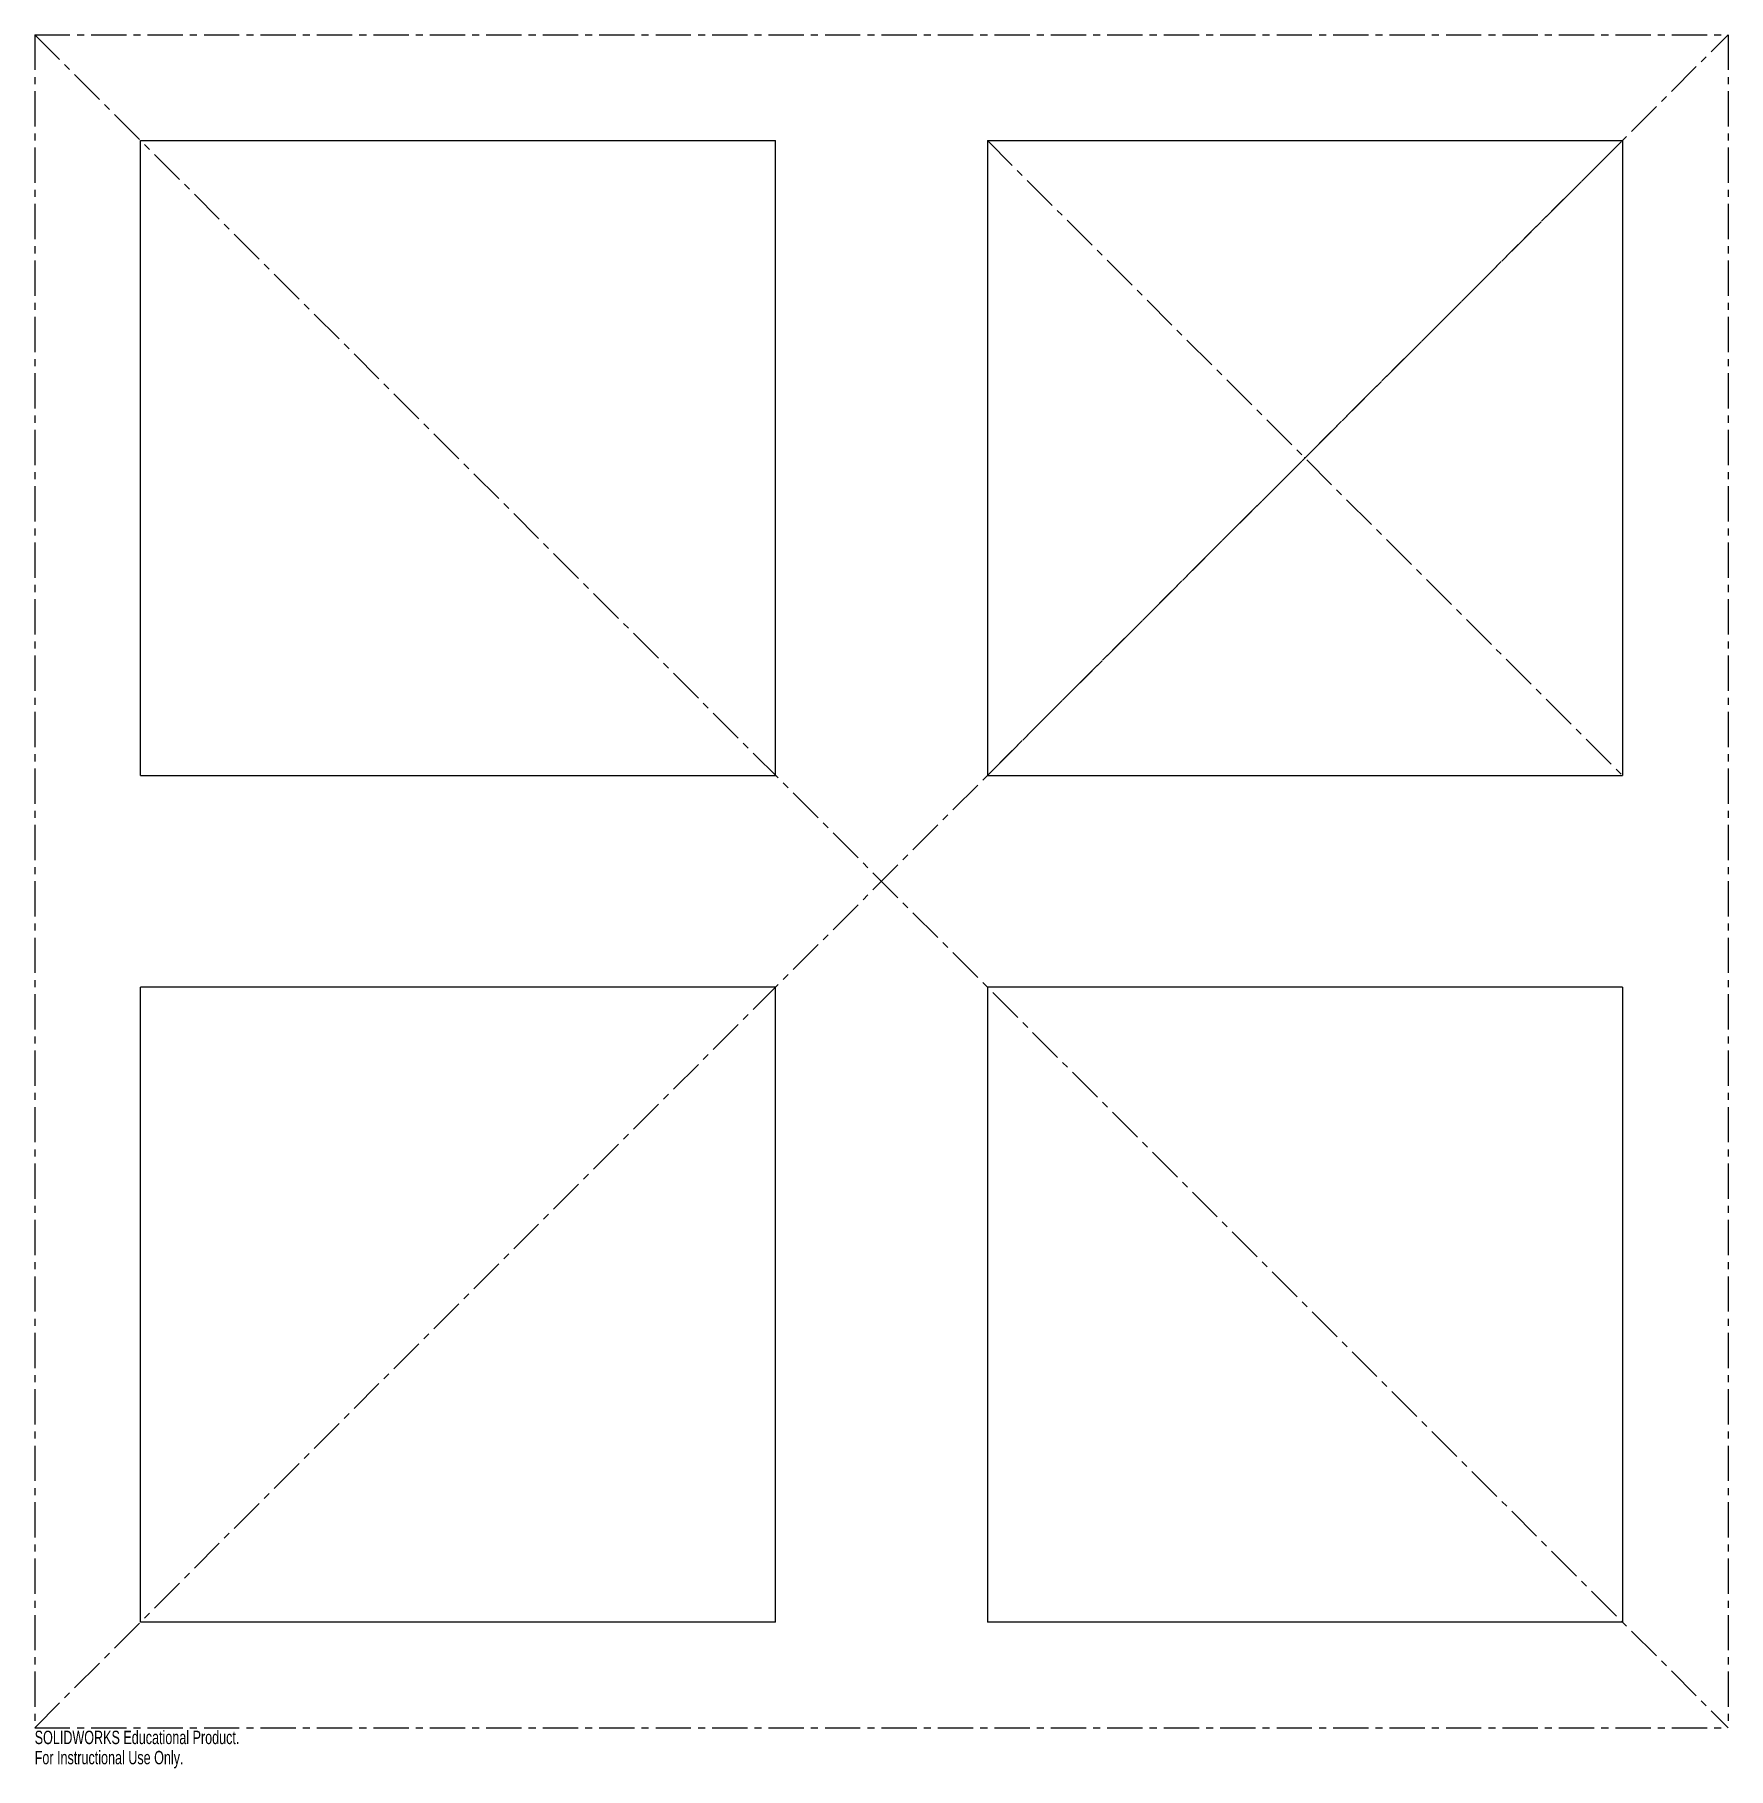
# Model space of a CAD drawing. Header units: inches. Extents: x -12 to 12, y -12.6 to 12.
import ezdxf

# ---------------------------------------------------------------- set-up
doc = ezdxf.new("R2010")
doc.units = ezdxf.units.IN
doc.header["$MEASUREMENT"] = 0
doc.header["$PDSIZE"] = -1
doc.linetypes.add('CENTERX2', pattern=[0.8, 0.5, -0.1, 0.1, -0.1])
doc.styles.add('SLDTEXTSTYLE0', font='TXT', dxfattribs={"width": 0.7})

msp = doc.modelspace()

# ---------------------------------------------------------------- linework, layer by layer
at = {"color": 7, "linetype": 'CENTERX2'}
for p, q in [((-12, 12), (12, 12)), ((-12, 12), (-12, -12)), ((-12, 12), (12, -12)), ((-12, -12), (12, 12)), ((12, 12), (12, -12)), ((1.5, 10.5), (10.5, 1.5)), ((1.5, 1.5), (10.5, 10.5)), ((-12, -12), (12, -12))]:
    msp.add_line(p, q, dxfattribs=at)
at = {"color": 7, "linetype": 'Continuous'}
for p, q in [((-10.5, 1.5), (-10.5, 10.5)), ((-10.5, 10.5), (-1.5, 10.5)), ((-1.5, 1.5), (-1.5, 10.5)), ((1.5, 10.5), (10.5, 10.5)), ((1.5, 10.5), (1.5, 1.5)), ((10.5, 10.5), (10.5, 1.5)), ((-10.5, 1.5), (-1.5, 1.5)), ((1.5, 1.5), (10.5, 1.5)), ((-10.5, -10.5), (-10.5, -1.5)), ((-1.5, -1.5), (-10.5, -1.5)), ((-1.5, -10.5), (-1.5, -1.5)), ((10.5, -1.5), (1.5, -1.5)), ((1.5, -1.5), (1.5, -10.5)), ((10.5, -1.5), (10.5, -10.5)), ((-1.5, -10.5), (-10.5, -10.5)), ((10.5, -10.5), (1.5, -10.5))]:
    msp.add_line(p, q, dxfattribs=at)
for p in [(6, 6), (0, 0), (0, 0)]:
    msp.add_point(p, dxfattribs=at)

# ---------------------------------------------------------------- texts
at = {"color": 7, "linetype": 'Continuous', "char_height": 0.1903, "attachment_point": 1, "style": 'SLDTEXTSTYLE0'}
for s, insert in [('SOLIDWORKS Educational Product.', (-12, -12.04)), ('For Instructional Use Only.', (-12, -12.326))]:
    msp.add_mtext(s, dxfattribs=dict(at, insert=insert))

doc.saveas('drawing.dxf')
